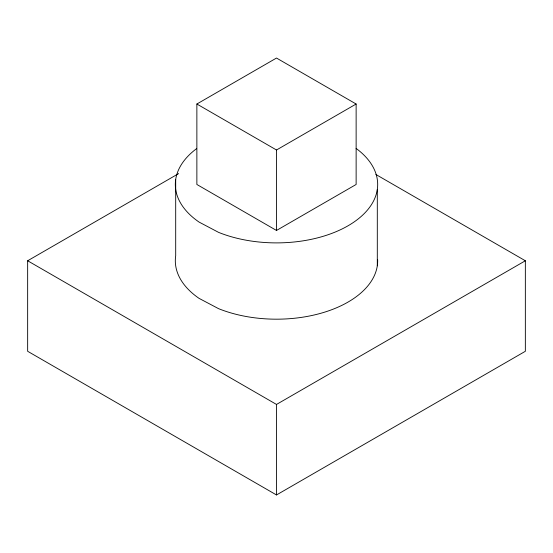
<?xml version="1.0" encoding="UTF-8"?>
<svg xmlns="http://www.w3.org/2000/svg" width="553" height="553" viewBox="0 0 553 553"><rect width="100%" height="100%" fill="white"/><g stroke="black" fill="none" stroke-linecap="round" stroke-linejoin="round"><path stroke-width="0.83" d="M196.868 104.019L276.5 58.044L356.132 104.019L356.132 184.474L276.5 230.456L196.868 184.474L196.868 104.019L276.5 149.994L356.132 104.019M375.888 174.478L525.35 260.767L525.35 351.286L276.5 494.956L27.65 351.286L27.65 260.767L178.605 173.614M27.65 260.767L276.5 404.443L525.35 260.767M377.305 189.499L377.305 265.793M276.5 149.994L276.5 230.456M276.5 404.443L276.5 494.956M175.695 179.455L175.695 255.742A101.178 58.418 0 0 0 199.066 298.371L218.559 308.657A101.178 58.418 0 0 0 323.968 312.355A101.178 58.418 0 0 0 377.664 259.862M356.097 148.411A101.178 58.418 0 0 1 350.008 224.615A101.178 58.418 0 0 1 218.559 232.364L199.066 222.078A101.178 58.418 0 0 1 196.681 148.577"/></g></svg>
